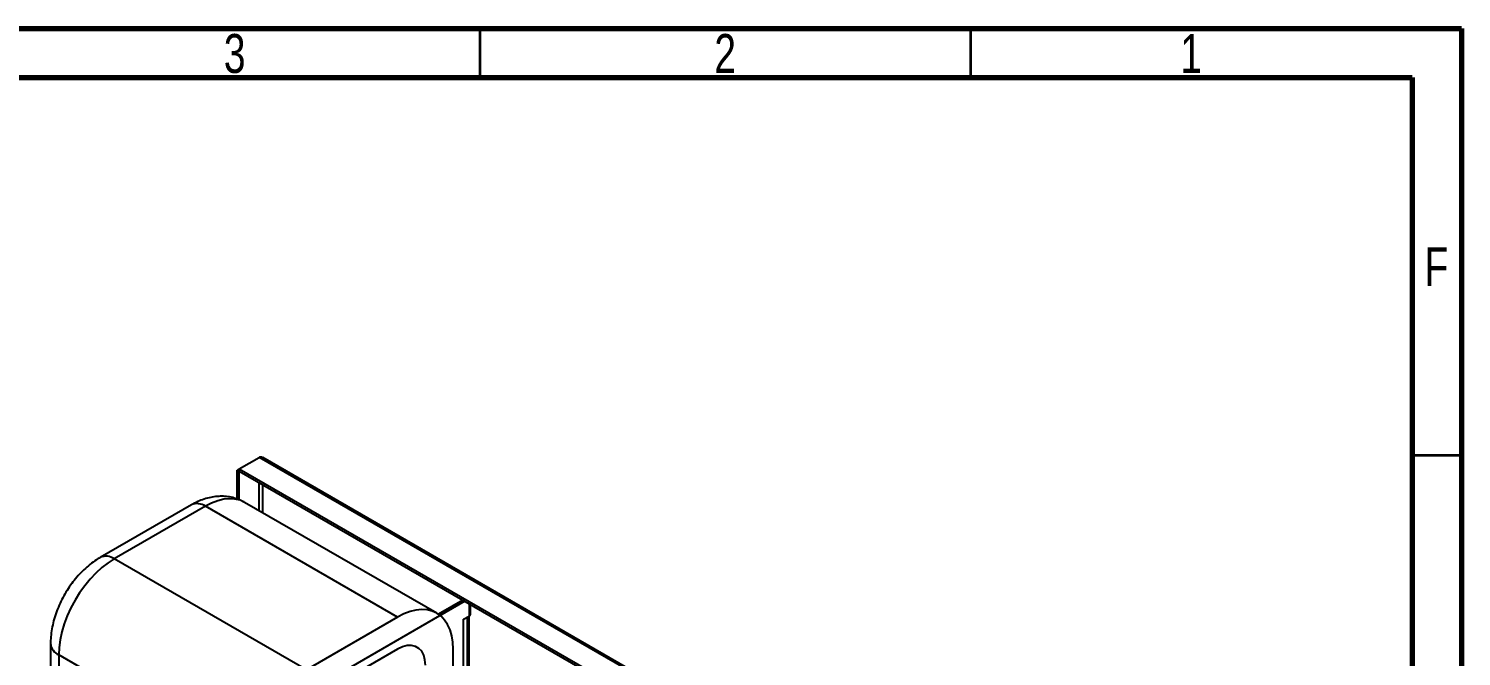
# Model space of a CAD drawing. Header units: millimetres. Extents: x 15 to 415, y 5 to 292.
# Drawn here: x 269 to 415, y 228 to 292 of the extents above; entities that cross this region are included whole.
import ezdxf

# ---------------------------------------------------------------- set-up
doc = ezdxf.new("R2010")
doc.units = ezdxf.units.MM
doc.styles.add('SLDTEXTSTYLE0', font='TXT', dxfattribs={"width": 0.75})

msp = doc.modelspace()

# ---------------------------------------------------------------- linework, layer by layer
at = {"color": 7, "linetype": 'Continuous', "lineweight": 70}
for p, q in [((15, 292), (415, 292)), ((415, 292), (415, 5)), ((20, 287), (410, 287)), ((410, 287), (410, 10))]:
    msp.add_line(p, q, dxfattribs=at)
at = {"color": 7, "linetype": 'Continuous', "lineweight": 35}
for p, q in [((315, 287), (315, 292)), ((365, 287), (365, 292)), ((410, 248.5), (415, 248.5))]:
    msp.add_line(p, q, dxfattribs=at)
at = {"color": 7, "linetype": 'Continuous', "lineweight": 25}
for p, q in [((290.4266, 247.0928), (290.2103, 246.968)), ((290.2103, 246.968), (290.4124, 246.8513)), ((290.2103, 244.0178), (290.2103, 246.968)), ((290.4266, 246.8596), (290.4124, 246.8513)), ((290.4124, 243.9305), (290.4124, 246.8513)), ((290.4266, 247.0929), (292.4469, 248.2592)), ((290.4266, 247.0929), (391.0093, 189.0278)), ((290.4266, 247.0929), (290.4266, 246.8596)), ((290.4266, 246.8596), (391.0093, 188.7945)), ((393.0296, 190.1941), (292.4469, 248.2592)), ((393.2214, 190.2765), (292.8265, 248.2333)), ((285.5494, 243.4103), (276.256, 238.0454)), ((286.9778, 243.2689), (277.6844, 237.9039)), ((306.5748, 231.9558), (286.9778, 243.2689)), ((310.5745, 232.3519), (290.9775, 243.665)), ((297.2814, 226.5908), (277.6844, 237.9039)), ((313.2278, 233.6968), (310.73, 232.2548)), ((313.4298, 233.5801), (293.8469, 222.2752)), ((314.0153, 232.305), (314.0153, 233.2422)), ((306.5748, 231.9558), (297.2814, 226.5908)), ((313.2701, 231.7382), (313.8479, 232.0718)), ((313.2701, 224.8387), (313.2701, 231.7382)), ((313.6459, 231.9551), (313.6459, 225.4227)), ((313.8479, 225.5394), (313.8479, 232.0718)), ((271.1907, 229.2723), (271.1907, 162.0826)), ((291.6245, 216.7929), (272.0276, 228.106)), ((272.0276, 228.106), (272.0276, 160.9163)), ((306.5748, 228.6896), (297.2814, 223.3247)), ((312.2316, 225.6361), (312.2316, 228.6891))]:
    msp.add_line(p, q, dxfattribs=at)
at = {"color": 8, "linetype": 'Continuous', "lineweight": 25}
for p, q in [((292.4327, 245.7015), (292.4327, 242.8249)), ((292.8367, 242.5917), (292.8367, 245.4683)), ((313.8479, 233.3388), (313.8479, 232.0718))]:
    msp.add_line(p, q, dxfattribs=at)
at = {"color": 8, "linetype": 'Continuous', "lineweight": 25, "flags": 128}
msp.add_lwpolyline([(290.9775, 243.665), (290.5048, 243.8798), (289.9875, 244.0051), (289.4323, 244.0389), (288.8462, 243.9809), (288.2366, 243.8318), (287.6112, 243.5934), (286.9778, 243.2689)], dxfattribs=at)
at = {"color": 7, "linetype": 'Continuous', "lineweight": 25, "flags": 128}
for points in [[(277.6844, 237.9039), (277.0511, 237.4972), (276.4257, 237.0135), (275.8161, 236.4588), (275.23, 235.8401), (274.6748, 235.1653), (274.1574, 234.4427), (273.6844, 233.6815), (273.2617, 232.8913), (272.8946, 232.0819), (272.5878, 231.2636), (272.345, 230.4467), (272.1694, 229.6414), (272.0631, 228.8579), (272.0276, 228.106)], [(312.2316, 228.6891), (312.1961, 229.4), (312.0898, 230.0608), (311.9142, 230.6633), (311.6714, 231.2), (311.3646, 231.664), (310.9975, 232.0495), (310.5748, 232.3517), (310.1018, 232.5667), (309.5844, 232.692), (309.0292, 232.7258), (308.4431, 232.6678), (307.8336, 232.5187), (307.2082, 232.2804), (306.5748, 231.9558)], [(309.4032, 227.0563), (309.3603, 227.5987), (309.2326, 228.0749), (309.0243, 228.4706), (308.7415, 228.7737), (308.3929, 228.9751), (307.989, 229.0685), (307.5422, 229.0511), (307.0659, 228.9236), (306.5748, 228.6896)]]:
    msp.add_lwpolyline(points, dxfattribs=at)
at = {"color": 8, "linetype": 'Continuous', "lineweight": 25}
for centre, radius, start, end in [((286.1409, 242.1007), 1.4371, 54.382423, 114.307119), ((276.8509, 236.7691), 1.4081, 53.701872, 115.017091), ((272.5558, 229.3679), 1.368, 183.789058, 247.287752)]:
    msp.add_arc(centre, radius, start, end, dxfattribs=at)
at = {"color": 7, "linetype": 'Continuous', "lineweight": 25}
msp.add_arc((313.7293, 232.3335), 0.2874, 294.374658, 354.305201, dxfattribs=at)
for points, knots in [([(292.8237, 248.2277), (292.7863, 248.2474), (292.7004, 248.2929), (292.5648, 248.2906), (292.4753, 248.2667), (292.4469, 248.2592)], [0, 0, 0, 0, 0.34411475, 0.79169043, 1, 1, 1, 1]), ([(290.9759, 243.6543), (290.9177, 243.6913), (290.6791, 243.8426), (290.2169, 244.0271), (289.6045, 244.2024), (288.9717, 244.2887), (288.3274, 244.2946), (287.6736, 244.2191), (287.0128, 244.0623), (286.3475, 243.8225), (285.8614, 243.5877), (285.5969, 243.4374), (285.5494, 243.4103)], [0, 0, 0, 0, 0.03638612, 0.14918393, 0.26108315, 0.37313699, 0.48646946, 0.60218398, 0.72126966, 0.84440952, 0.97203093, 1, 1, 1, 1]), ([(276.256, 238.0454), (276.1239, 237.9659), (275.7668, 237.7512), (275.208, 237.3406), (274.5907, 236.8021), (274.0106, 236.203), (273.4722, 235.553), (272.9802, 234.8594), (272.5386, 234.1295), (272.151, 233.3696), (271.8214, 232.586), (271.554, 231.7843), (271.3534, 230.9698), (271.2288, 230.1679), (271.1923, 229.6024), (271.1909, 229.3112), (271.1907, 229.2723)], [0, 0, 0, 0, 0.0462181, 0.12492829, 0.20372218, 0.28241545, 0.36079965, 0.4388998, 0.51687249, 0.5949405, 0.67329696, 0.75218162, 0.83184469, 0.91247338, 0.98828438, 1, 1, 1, 1])]:
    msp.add_open_spline(points, degree=3, knots=knots, dxfattribs=at)

# ---------------------------------------------------------------- texts
at = {"color": 7, "linetype": 'Continuous', "lineweight": 0, "char_height": 3.9688, "attachment_point": 2, "style": 'SLDTEXTSTYLE0'}
for s, insert in [('3', (289.96, 291.4493)), ('2', (339.96, 291.4493)), ('1', (387.46, 291.4493)), ('F', (412.4577, 269.6993))]:
    msp.add_mtext(s, dxfattribs=dict(at, insert=insert))

doc.saveas('drawing.dxf')
